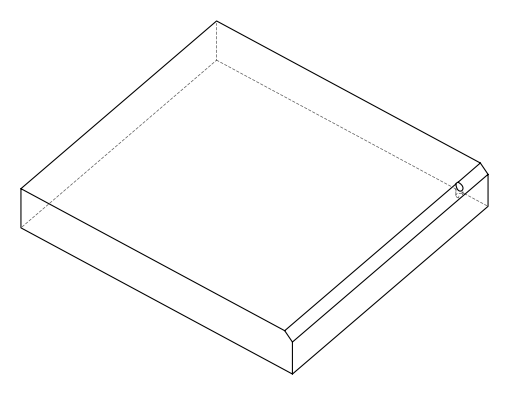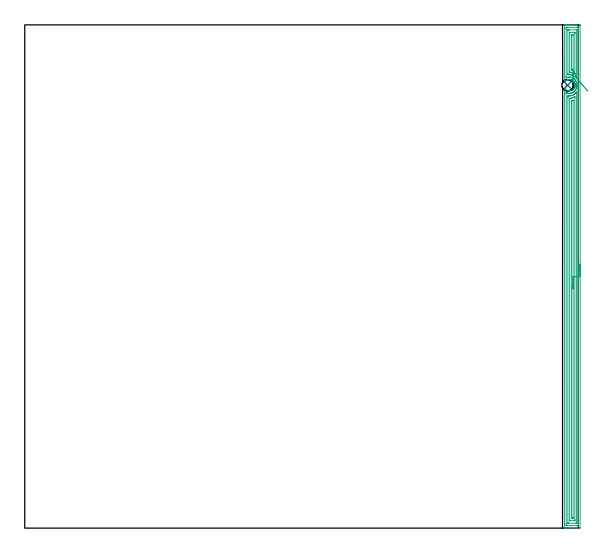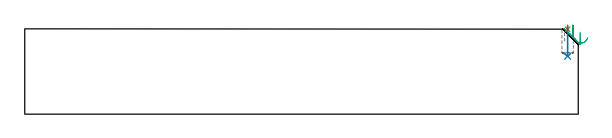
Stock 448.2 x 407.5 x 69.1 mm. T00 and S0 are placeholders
(PLAN: 3 operations, 2 tool changes, 16.7 min)
(1 SPOT_DRILL | STEP1POCKET | NXT0321_9005460120000 | 0.03 min | 0 mm3)
(2 DRILL_BLIND_HOLE_INTO_CENTER | STEP1POCKET | UGT0301_207 | 0.1 min | 1343 mm3)
(3 AREA_MILL | FG_CHAMFER_SURFACE | UGT0205_001 | 16.58 min | 32591 mm3)
(TOOL NXT0321_9005460120000 | NC Spot Drill, 142deg, 12mm, Carbide, Uncoated | D12 PA142 FL30 Z2)
(TOOL UGT0301_207 | Twist Drill 9.2 mm | D9.2 PA118 FL80 Z2)
(TOOL UGT0205_001 | Chamfer Mill 20 x 3 x 45 deg. | D20 FL50 Z2)
(OP 1 SPOT_DRILL)
G17 G21 G94 G90
T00 M6
G54
G17 G0 G90 X439.6 Y358.6 S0 M3
G43 Z79.1 H0
G94 G81 G98 Z68.704 F250. R72.1
G80
M5
M2
(OP 2 DRILL_BLIND_HOLE_INTO_CENTER)
G17 G21 G94 G90
T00 M6
G54
G17 G0 G90 X439.6 Y358.6 S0 M3
G43 Z79.1 H0
G94 G81 G98 Z46.9 F250. R71.1
G80
M5
M2
(OP 3 AREA_MILL)
G17 G21 G94 G90
T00 M6
G54
G17 G0 G90 X449.7 Y213.75 S1061 M3
G43 Z79.1 H0
Z66.4
G94 G1 Y213.712 Z65.528 F250.
Y213.598 Z64.664
Y213.409 Z63.812
Y213.147 Z62.98
Y212.813 Z62.174
Y212.41 Z61.4
Y211.942 Z60.664
Y211.41 Z59.972
Y210.821 Z59.329
Y210.178 Z58.74
Y209.486 Z58.208
Y208.75 Z57.74
Y207.976 Z57.337
Y207.17 Z57.003
Y206.338 Z56.741
Y205.486 Z56.552
Y204.622 Z56.438
Y203.75 Z56.4
Y0.612
X449.697 Y0.285 Z56.402
X449.692 Y0.01 Z56.406
X449.413 Y0. Z56.684
X440.236 Z65.858
X439.676 Z66.421
X439.346 Z66.75
X438.786 Z67.31
X438.457 Z67.638
X437.797 Z68.302
X437.42 Z68.679
X437.045 Z69.046
X437.002 Y0.009 Z69.088
X437. Y0.165 Z69.1
Y356.438
X437.004 Y356.49 Z69.09
X437.012 Y356.482 Z69.084
X437.035 Y356.452 Z69.064
X437.043 Y356.438 Z69.057
X437.171 Y356.217 Z68.929
X437.426 Y355.835 Z68.674
X437.459 Y355.79 Z68.641
X437.573 Y355.653 Z68.527
X437.868 Y355.336 Z68.232
X438.118 Y355.106 Z67.982
X438.378 Y354.896 Z67.722
X438.563 Y354.767 Z67.537
X438.753 Y354.651 Z67.347
X439.19 Y354.429 Z66.91
X439.638 Y354.249 Z66.462
X440.078 Y354.128 Z66.022
X440.523 Y354.047 Z65.577
X440.965 Y354.014 Z65.135
X441.408 Y354.021 Z64.692
X441.852 Y354.074 Z64.248
X442.292 Y354.167 Z63.808
X442.739 Y354.315 Z63.361
X443.177 Y354.507 Z62.923
X443.505 Y354.689 Z62.595
X443.821 Y354.896 Z62.279
X444.062 Y355.091 Z62.038
X444.413 Y355.426 Z61.687
X444.736 Y355.79 Z61.364
X444.88 Y355.992 Z61.22
X444.946 Y356.086 Z61.153
X445.118 Y356.379 Z60.979
X445.25 Y356.643 Z60.845
X445.271 Y356.684 Z60.825
X445.446 Y357.126 Z60.652
X445.477 Y357.233 Z60.622
X445.503 Y357.331 Z60.592
X445.502 Y357.336 Z60.588
Y357.338 Z60.587
X445.503 Y357.341
X445.509 Y357.355 Z60.586
X445.518 Y357.385 Z60.578
X445.524 Y357.411 Z60.569
X445.566 Y357.551 Z60.533
X445.574 Y357.579 Z60.526
X445.607 Y357.778 Z60.486
X445.648 Y357.996 Z60.448
X445.653 Y358.024 Z60.443
X445.657 Y358.075 Z60.439
X445.671 Y358.255 Z60.426
X445.679 Y358.373 Z60.415
X445.687 Y358.473 Z60.41
X445.683 Y358.61
X445.682 Y358.664 Z60.408
Y358.691 Z60.41
Y358.775 Z60.415
X445.679 Y358.921 Z60.417
X445.654 Y359.117 Z60.441
X445.624 Y359.367 Z60.474
X445.568 Y359.621 Z60.53
X445.555 Y359.675 Z60.54
X445.537 Y359.748 Z60.553
X445.534 Y359.765 Z60.558
X445.531 Y359.789 Z60.567
X445.524 Y359.818 Z60.573
X445.458 Y360.01 Z60.635
X445.404 Y360.181 Z60.695
X445.377 Y360.262 Z60.722
X445.213 Y360.624 Z60.885
X445.179 Y360.698 Z60.919
X444.947 Y361.12 Z61.153
X444.923 Y361.156 Z61.176
X444.747 Y361.396 Z61.353
X444.559 Y361.626 Z61.541
X444.356 Y361.843 Z61.744
X444.141 Y362.05 Z61.959
X444.062 Y362.115 Z62.038
X443.632 Y362.428 Z62.468
X443.177 Y362.694 Z62.923
X442.895 Y362.829 Z63.205
X442.608 Y362.945 Z63.492
X442.292 Y363.044 Z63.808
X441.851 Y363.129 Z64.249
X441.408 Y363.18 Z64.692
X440.965 Y363.186 Z65.135
X440.523 Y363.153 Z65.577
X440.078 Y363.072 Z66.022
X439.638 Y362.959 Z66.462
X439.592 Y362.945 Z66.508
X439.167 Y362.761 Z66.933
X438.753 Y362.545 Z67.347
X438.4 Y362.311 Z67.7
X438.061 Y362.05 Z68.039
X437.868 Y361.871 Z68.232
X437.823 Y361.827 Z68.277
X437.647 Y361.638 Z68.453
X437.436 Y361.38 Z68.664
X437.277 Y361.156 Z68.823
X437.205 Y361.042 Z68.895
X437.12 Y360.903 Z68.979
X437.081 Y360.839 Z69.017
X437.035 Y360.773 Z69.06
X437.004 Y360.73 Z69.089
X437. Y360.903 Z69.1
Y407.335
X437.004 Y407.426 Z69.09
X437.026 Y407.49 Z69.065
X437.043 Y407.493 Z69.048
X437.42 Y407.5 Z68.679
X437.797 Z68.302
X438.457 Z67.638
X439.676 Z66.421
X440.236 Z65.858
X449.133 Z56.964
X449.415 Y407.498 Z56.682
X449.692 Y407.49 Z56.406
X449.699 Y407.213 Z56.399
X449.7 Y203.75 Z56.4
X448.286 Z57.814
Y3.248
X448.283 Y2.398 Z57.817
X448.281 Y2.36 Z57.819
X448.243 Y2.01 Z57.857
X447.748 Y2.002 Z58.352
X447.354 Y2.001 Z58.746
X446.86 Y2. Z59.24
X439.346 Y2.001 Z66.754
X438.85 Y2.003 Z67.25
X438.457 Y2.01 Z67.643
X438.419 Y2.398 Z67.681
X438.417 Y2.438 Z67.683
X438.414 Y3.291 Z67.686
X438.415 Y352.463 Z67.685
X438.416 Y352.505 Z67.684
X438.421 Y352.59 Z67.679
X438.429 Y352.681 Z67.671
X438.457 Y352.67 Z67.643
X439.022 Y352.42 Z67.078
X439.346 Y352.302 Z66.754
X439.518 Y352.248 Z66.582
X439.933 Y352.148 Z66.167
X440.236 Y352.093 Z65.864
X440.607 Y352.048 Z65.493
X441.126 Y352.026 Z64.974
X441.509 Y352.036 Z64.591
X442.015 Y352.098 Z64.085
X442.284 Y352.151 Z63.816
X442.566 Y352.215 Z63.534
X442.905 Y352.319 Z63.195
X442.981 Y352.344 Z63.119
X443.188 Y352.42 Z62.912
X443.605 Y352.611 Z62.495
X443.795 Y352.712 Z62.305
X444.173 Y352.934 Z61.927
X444.367 Y353.06 Z61.733
X444.685 Y353.291 Z61.415
X444.697 Y353.301 Z61.403
X444.711 Y353.313 Z61.389
X445.155 Y353.734 Z60.945
X445.574 Y354.179 Z60.526
X445.587 Y354.193 Z60.513
X445.598 Y354.206 Z60.502
X445.963 Y354.709 Z60.137
X446.197 Y355.099 Z59.903
X446.29 Y355.273 Z59.81
X446.464 Y355.623 Z59.636
X446.572 Y355.883 Z59.528
X446.615 Y355.992 Z59.485
X446.729 Y356.306 Z59.371
X446.799 Y356.548 Z59.301
X446.893 Y356.885 Z59.207
X446.939 Y357.093 Z59.161
X446.971 Y357.269 Z59.129
X447.052 Y357.778 Z59.048
X447.063 Y357.875 Z59.037
X447.072 Y357.966 Z59.028
X447.078 Y358.055 Z59.022
X447.093 Y358.352 Z59.007
X447.096 Y358.671 Z59.004
X447.095 Y358.8 Z59.005
X447.09 Y358.935 Z59.01
X447.068 Y359.256 Z59.032
X447.03 Y359.564 Z59.07
X446.972 Y359.947 Z59.128
X446.858 Y360.457 Z59.242
X446.624 Y361.189 Z59.476
X446.558 Y361.349 Z59.542
X446.464 Y361.56 Z59.636
X446.238 Y362.016 Z59.862
X446.112 Y362.242 Z59.988
X445.909 Y362.577 Z60.191
X445.574 Y363.017 Z60.526
X445.476 Y363.135 Z60.624
X445.093 Y363.541 Z61.007
X444.884 Y363.74 Z61.216
X444.685 Y363.9 Z61.415
X444.517 Y364.028 Z61.583
X444.087 Y364.315 Z62.013
X443.795 Y364.486 Z62.305
X443.478 Y364.651 Z62.622
X442.938 Y364.889 Z63.162
X442.905 Y364.899 Z63.195
X442.837 Y364.921 Z63.263
X442.015 Y365.105 Z64.085
X441.801 Y365.136 Z64.299
X441.442 Y365.169 Z64.658
X441.126 Y365.174 Z64.974
X440.875 Y365.172 Z65.225
X440.236 Y365.107 Z65.864
X440.078 Y365.079 Z66.022
X439.363 Y364.921 Z66.737
X439.35 Y364.917 Z66.75
X439.346 Y364.916 Z66.754
X438.726 Y364.651 Z67.374
X438.457 Y364.532 Z67.643
X438.419 Y364.921 Z67.681
X438.417 Y364.961 Z67.683
X438.414 Y365.814 Z67.686
Y404.252
X438.417 Y405.102 Z67.683
X438.419 Y405.14 Z67.681
X438.457 Y405.49 Z67.643
X438.952 Y405.498 Z67.148
X439.346 Y405.499 Z66.754
X439.84 Y405.5 Z66.26
X447.354 Y405.499 Z58.746
X447.85 Y405.497 Z58.25
X448.243 Y405.49 Z57.857
X448.281 Y405.102 Z57.819
X448.283 Y405.062 Z57.817
X448.286 Y404.209 Z57.814
Y203.75
X446.872 Z59.228
X446.871 Y4.184 Z59.229
X446.87 Y4.081 Z59.23
X446.867 Y4.031 Z59.233
X446.866 Y4.014 Z59.234
X446.829 Y4.01 Z59.271
X446.645 Y4.002 Z59.455
X446.464 Y4.001 Z59.636
X445.757 Y4. Z60.343
X440.236 Y4.001 Z65.864
X440.053 Y4.002 Z66.047
X439.931 Y4.006 Z66.169
X439.84 Y4.01 Z66.26
X439.835 Y4.049 Z66.265
X439.833 Y4.184 Z66.267
X439.829 Y4.592 Z66.271
X439.828 Y10.787 Z66.272
X439.829 Y348.849 Z66.271
X439.831 Y349.255 Z66.269
X439.835 Y349.742 Z66.265
X439.848 Y350.131 Z66.252
X440.236 Y350.085 Z65.864
X440.532 Y350.051 Z65.568
X440.836 Y350.032 Z65.264
X441.126 Y350.026 Z64.974
X441.706 Y350.052 Z64.394
X442.015 Y350.09 Z64.085
X442.476 Y350.172 Z63.624
X442.905 Y350.273 Z63.195
X443.177 Y350.362 Z62.923
X443.795 Y350.593 Z62.305
X443.825 Y350.604 Z62.275
X443.893 Y350.634 Z62.207
X444.411 Y350.909 Z61.689
X444.685 Y351.069 Z61.415
X444.964 Y351.247 Z61.136
X445.346 Y351.527 Z60.754
X445.47 Y351.632 Z60.63
X445.574 Y351.726 Z60.526
X445.931 Y352.062 Z60.169
X446.276 Y352.42 Z59.824
X446.365 Y352.52 Z59.735
X446.464 Y352.635 Z59.636
X446.766 Y353.01 Z59.334
X446.861 Y353.129 Z59.239
X446.867 Y352.993 Z59.233
X446.869 Y352.906 Z59.231
X446.871 Y352.42 Z59.229
Y352.011
X446.872 Y203.75 Z59.228
X445.457 Z60.643
Y6.862
X445.455 Y6.089 Z60.645
X445.453 Y6.036 Z60.647
X445.451 Y6.015 Z60.649
X445.435 Y6.01 Z60.665
X445.329 Y6.006 Z60.771
X445.114 Y6.002 Z60.986
X444.685 Y6. Z61.415
X442.015 Z64.085
X441.574 Y6.001 Z64.526
X441.368 Y6.004 Z64.732
X441.266 Y6.01 Z64.834
X441.249 Y6.012 Z64.851
X441.247 Y6.028 Z64.853
X441.245 Y6.066 Z64.855
X441.243 Y6.745 Z64.857
Y6.862
Y347.063
X441.247 Y347.834 Z64.853
X441.25 Y347.956 Z64.85
X441.912 Y348.059 Z64.188
X442.015 Y348.077 Z64.085
X442.671 Y348.191 Z63.429
X442.905 Y348.245 Z63.195
X443.377 Y348.375 Z62.723
X443.795 Y348.528 Z62.305
X444.026 Y348.616 Z62.074
X444.56 Y348.849 Z61.54
X444.643 Y348.891 Z61.458
X444.685 Y348.914 Z61.415
X445.448 Y349.341 Z60.652
X445.451 Y349.303 Z60.649
X445.454 Y349.192 Z60.646
X445.457 Y348.966 Z60.643
Y348.849
Y203.75
X444.043 Z62.057
X444.042 Y8.648 Z62.058
X444.041 Y8.401 Z62.059
X444.036 Y8.15 Z62.064
X444.03 Y8.01 Z62.07
X443.956 Y8.007 Z62.144
X443.795 Y8.003 Z62.305
X443.551 Y8. Z62.549
X442.905 Y8.001 Z63.195
X442.66 Z63.44
X442.658 Y8.003 Z63.442
Y8.004
X442.657 Y346.009 Z63.443
X442.659 Y346.089 Z63.441
X442.661 Y346.128 Z63.439
X442.663 Y346.143 Z63.437
X442.695 Y346.17 Z63.405
X442.872 Y346.203 Z63.228
X442.905 Y346.211 Z63.195
X443.574 Y346.391 Z62.526
X444.011 Y346.52 Z62.089
X444.037 Y346.523 Z62.063
X444.039 Y346.489 Z62.061
X444.041 Y346.419 Z62.059
X444.043 Y346.17 Z62.057
Y345.921
Y203.75
Y202.878 Z62.095
Y202.014 Z62.209
Y201.162 Z62.398
Y200.33 Z62.66
Y199.524 Z62.994
Y198.75 Z63.397
Y198.014 Z63.865
Y197.322 Z64.396
Y196.679 Z64.986
Y196.09 Z65.629
Y195.558 Z66.321
Y195.09 Z67.057
Y194.687 Z67.831
Y194.353 Z68.637
Y194.091 Z69.469
Y193.902 Z70.32
Y193.788 Z71.185
Y193.75 Z72.057
G0 Z79.1
X456.065 Y353.756
Z62.037
G1 X455.724 Y354.141 Z61.332
X455.344 Y354.569 Z60.674
X454.927 Y355.039 Z60.069
X454.476 Y355.547 Z59.521
X453.996 Y356.088 Z59.034
X453.489 Y356.659 Z58.612
X452.96 Y357.256 Z58.258
X452.412 Y357.873 Z57.975
X451.85 Y358.506 Z57.765
X451.278 Y359.151 Z57.63
X450.7 Y359.802 Z57.57
X450.121 Y360.454 Z57.587
X449.546 Y361.103 Z57.679
X448.977 Y361.743 Z57.847
X448.421 Y362.37 Z58.088
X447.881 Y362.979 Z58.402
X447.36 Y363.565 Z58.785
X446.864 Y364.124 Z59.236
X446.464 Y364.576 Z59.636
X446.15 Y364.921 Z59.95
X445.869 Y365.213 Z60.231
X445.574 Y365.486 Z60.526
X445.145 Y365.814 Z60.955
X444.685 Y366.128 Z61.415
X443.965 Y366.536 Z62.135
X443.795 Y366.612 Z62.305
X443.574 Y366.707 Z62.526
X443.275 Y366.821 Z62.825
X443.086 Y366.88 Z63.014
X442.905 Y366.928 Z63.195
X442.613 Y367. Z63.487
X442.272 Y367.072 Z63.828
X442.015 Y367.112 Z64.085
X441.561 Y367.163 Z64.539
X441.126 Y367.174 Z64.974
X440.677 Y367.157 Z65.423
X440.236 Y367.113 Z65.864
X439.867 Y367.077 Z66.233
X439.835 Y367.083 Z66.265
X439.833 Y367.111 Z66.267
X439.83 Y367.6 Z66.27
X439.829 Y368.009 Z66.271
Y403.316
X439.83 Y403.419 Z66.27
X439.833 Y403.469 Z66.267
X439.834 Y403.486 Z66.266
X439.871 Y403.49 Z66.229
X440.055 Y403.498 Z66.045
X440.236 Y403.499 Z65.864
X440.943 Y403.5 Z65.157
X446.464 Y403.499 Z59.636
X446.647 Y403.498 Z59.453
X446.769 Y403.494 Z59.331
X446.86 Y403.49 Z59.24
X446.864 Y403.451 Z59.236
X446.867 Y403.316 Z59.233
X446.871 Y402.908 Z59.229
Y397.55
Y365.405
X446.87 Y364.921 Z59.23
X446.869 Y364.515 Z59.232
X446.864 Y364.124 Z59.236
X445.452 Y367.853 Z60.648
X445.367 Y367.901 Z60.733
X445.145 Y368.031 Z60.955
X444.685 Y368.278 Z61.415
X444.274 Y368.493 Z61.826
X443.795 Y368.69 Z62.305
X443.484 Y368.805 Z62.616
X442.905 Y368.951 Z63.195
X442.323 Y369.077 Z63.777
X442.015 Y369.118 Z64.085
X441.715 Y369.151 Z64.385
X441.333 Y369.178 Z64.767
X441.278 Y369.182 Z64.822
X441.264 Y369.185 Z64.836
X441.253 Y369.19 Z64.847
X441.25 Y369.209 Z64.85
X441.245 Y369.266 Z64.855
X441.244 Y369.386 Z64.856
X441.243 Y370.161 Z64.857
Y400.638
X441.245 Y401.411 Z64.855
X441.247 Y401.464 Z64.853
X441.249 Y401.485 Z64.851
X441.265 Y401.49 Z64.835
X441.371 Y401.494 Z64.729
X441.586 Y401.498 Z64.514
X442.015 Y401.5 Z64.085
X444.685 Z61.415
X445.126 Y401.499 Z60.974
X445.332 Y401.496 Z60.768
X445.434 Y401.49 Z60.666
X445.451 Y401.488 Z60.649
X445.453 Y401.472 Z60.647
X445.455 Y401.434 Z60.645
X445.457 Y400.755 Z60.643
Y400.638
Y368.105
X445.455 Y367.911 Z60.645
X445.452 Y367.853 Z60.648
X444.035 Y370.688 Z62.065
X443.795 Y370.755 Z62.305
X443.148 Y370.927 Z62.952
X442.905 Y370.984 Z63.195
X442.752 Y371.021 Z63.348
X442.677 Y371.042 Z63.423
X442.663 Y371.049 Z63.437
X442.661 Y371.06 Z63.439
X442.659 Y371.089 Z63.441
X442.657 Y371.171 Z63.443
Y371.421
X442.658 Y398.852 Z63.442
X442.659 Y399.099 Z63.441
X442.664 Y399.35 Z63.436
X442.67 Y399.49 Z63.43
X442.744 Y399.493 Z63.356
X442.905 Y399.497 Z63.195
X443.149 Y399.5 Z62.951
X443.795 Z62.305
X444.04 Y399.499 Z62.06
X444.042 Y399.497 Z62.058
Y399.496
X444.043 Y371.815 Z62.057
X444.041 Y371.171 Z62.059
X444.039 Y370.926 Z62.061
X444.035 Y370.688 Z62.065
X444.018 Y369.818 Z62.12
X444.001 Y368.955 Z62.251
X443.985 Y368.108 Z62.456
X443.969 Y367.281 Z62.734
X443.953 Y366.482 Z63.084
X443.938 Y365.716 Z63.502
X443.924 Y364.99 Z63.984
X443.911 Y364.308 Z64.529
X443.899 Y363.677 Z65.131
X443.888 Y363.1 Z65.785
X443.878 Y362.582 Z66.487
X443.869 Y362.128 Z67.232
X443.861 Y361.74 Z68.014
X443.855 Y361.422 Z68.826
X443.85 Y361.176 Z69.663
X443.847 Y361.004 Z70.518
X443.845 Y360.907 Z71.385
Y360.886 Z72.257
G0 Z79.1
M5
M2
